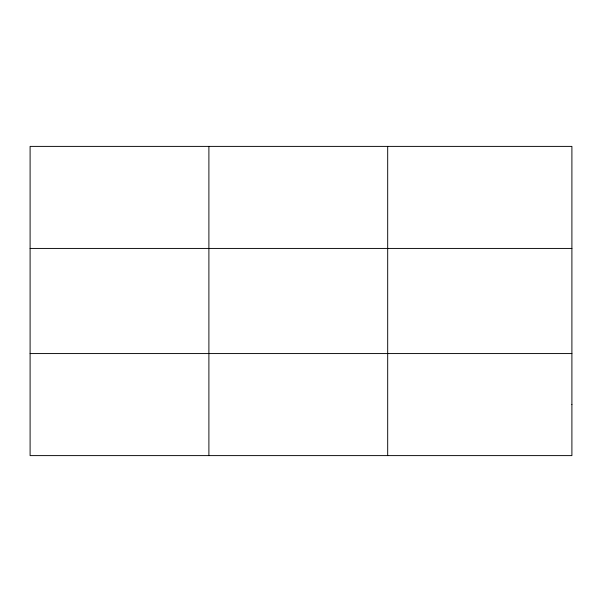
<?xml version="1.0" encoding="UTF-8"?>
<svg xmlns="http://www.w3.org/2000/svg" width="602" height="602" viewBox="0 0 602 602"><rect width="100%" height="100%" fill="white"/><g stroke="black" fill="none" stroke-linecap="round" stroke-linejoin="round"><path stroke-width="0.9" d="M208.894 146.391L208.894 455.609M387.688 146.391L387.688 455.609M30.1 248.43L571.9 248.43M30.1 353.57L571.9 353.57M571.9 404.589L571.9 455.609L30.1 455.609L30.1 146.391L571.9 146.391L571.9 404.589"/></g></svg>
